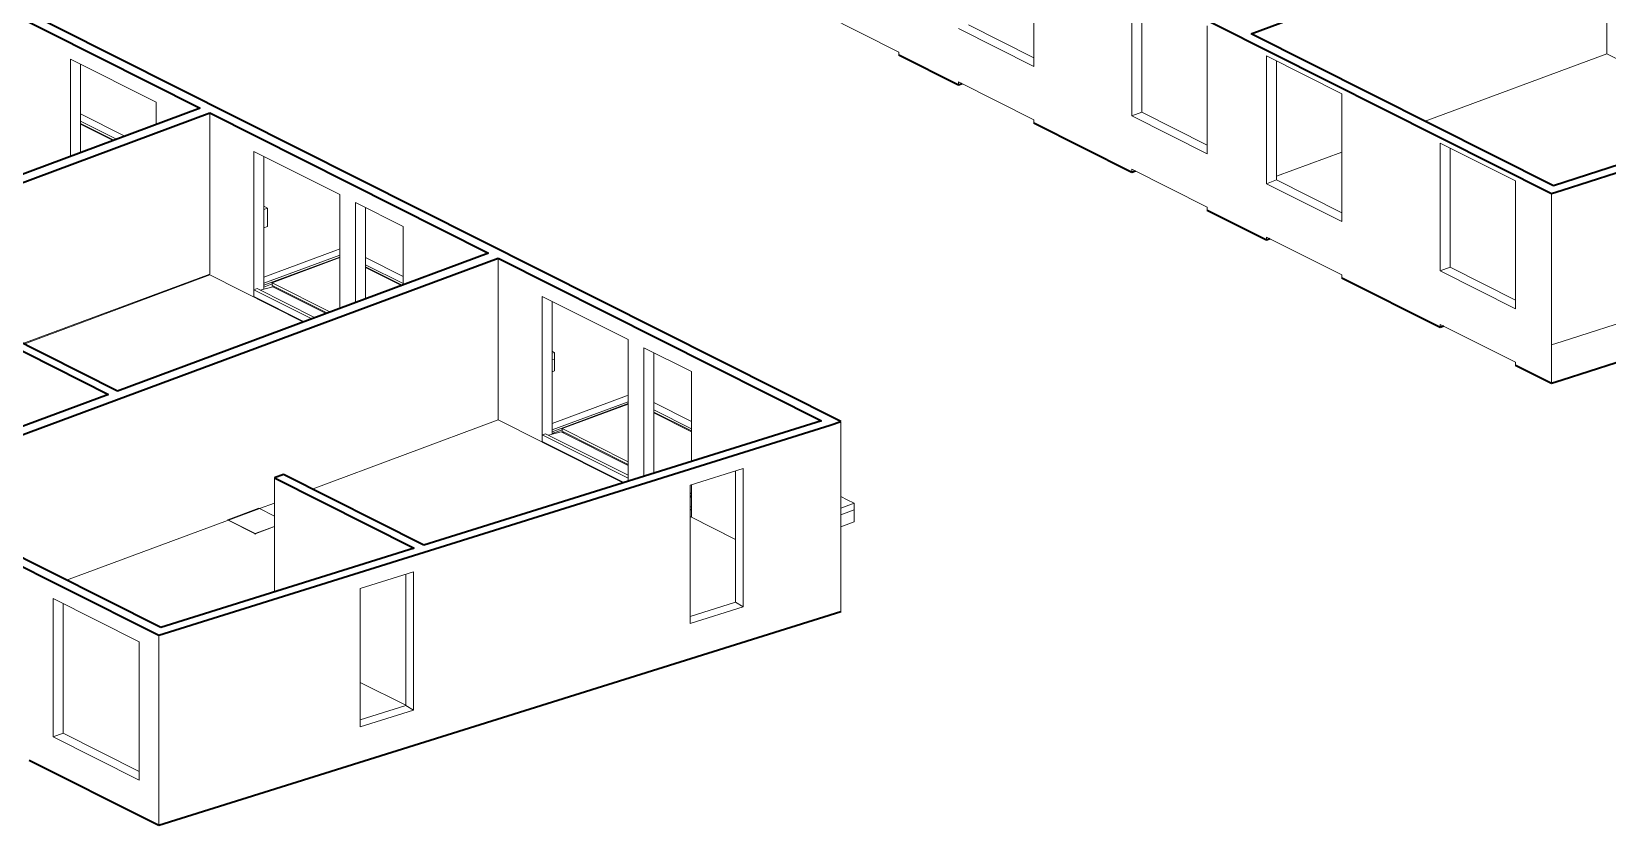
# Model space of a CAD drawing. Header units: metres. Extents: x 399 to 3028, y -427 to 863.
# Drawn here: x 841.26 to 862.82, y -1.82 to 9.04 of the extents above; entities that cross this region are included whole.
import ezdxf

# ---------------------------------------------------------------- set-up
doc = ezdxf.new("R2010")
doc.units = ezdxf.units.M
for name, color, linetype, lineweight in [('A-FLOR', 192, 'Continuous', 18), ('A-GENM', 13, 'Continuous', 18), ('A-WALL', 113, 'Continuous', 18)]:
    doc.layers.add(name, color=color, linetype=linetype, lineweight=lineweight)

# ---------------------------------------------------------------- blocks, each defined once
blk = doc.blocks.new('VAU_Réservation_Rectangulaire1 - VAU_Réservation_Rectangulaire-1301271-3D Plan R_1')
at = {"layer": 'A-GENM', "lineweight": 9}
for p, q in [((584.081, 2.361), (584.506, 2.519)), ((584.721, 2.411), (584.506, 2.519)), ((584.506, 2.519), (584.721, 2.411)), ((584.506, 2.519), (584.506, 2.51)), ((584.08, 2.361), (584.458, 2.17)), ((584.459, 2.171), (584.081, 2.361)), ((584.081, 2.361), (584.081, 2.352)), ((584.458, 2.17), (584.721, 2.268)), ((584.458, 2.17), (584.458, 2.161)), ((584.721, 2.268), (584.459, 2.171)), ((584.459, 2.162), (584.459, 2.171))]:
    blk.add_line(p, q, dxfattribs=at)

msp = doc.modelspace()

# ---------------------------------------------------------------- linework, layer by layer
at = {"layer": 'A-FLOR', "lineweight": 9}
for p, q in [((862.811, 8.7372), (860.3269, 7.8143)), ((864.4256, 7.9247), (862.811, 8.7372)), ((842.3803, 7.5486), (841.9326, 7.7739)), ((859.1884, 7.3913), (858.2952, 7.0594)), ((844.4944, 6.5339), (844.4944, 6.3716)), ((844.4944, 6.3716), (844.4431, 6.3526)), ((845.4797, 5.9466), (844.5569, 5.6037)), ((843.7031, 5.711), (841.158, 4.7654)), ((846.3243, 5.5642), (845.8345, 5.8107)), ((844.5569, 5.6037), (845.3527, 5.2032)), ((844.5569, 5.6037), (844.5569, 5.5677)), ((845.3115, 5.1879), (844.5569, 5.5677)), ((848.3867, 4.5488), (848.4173, 4.5601)), ((848.4173, 4.5601), (848.4173, 4.3978)), ((848.4173, 4.3978), (848.3867, 4.3865)), ((849.4233, 3.9421), (848.5233, 3.6077)), ((847.6468, 3.7264), (845.1016, 2.7808)), ((849.3557, 2.8664), (847.6468, 3.7264)), ((850.2934, 3.566), (849.7782, 3.8252)), ((848.5233, 3.6077), (849.4233, 3.1548)), ((848.5233, 3.6077), (848.5233, 3.5716)), ((849.4233, 3.1187), (848.5233, 3.5716)), ((844.5876, 2.5898), (844.3831, 2.5138)), ((850.2715, 2.728), (850.2934, 2.7169)), ((850.2934, 2.6809), (850.2715, 2.6919)), ((844.3724, 2.5099), (843.9574, 2.3557)), ((844.3827, 2.5137), (844.3724, 2.5099)), ((850.8946, 2.092), (850.2715, 2.4056)), ((852.3325, 2.4276), (852.5171, 2.4962)), ((852.5171, 2.4962), (852.5171, 2.3339)), ((843.9468, 2.3517), (841.7448, 1.5336)), ((843.9571, 2.3556), (843.9468, 2.3517)), ((852.5171, 2.3339), (852.3325, 2.2653))]:
    msp.add_line(p, q, dxfattribs=at)
at = {"layer": 'A-WALL', "lineweight": 35}
for p, q in [((838.8191, 18.518), (862.0563, 6.8246)), ((852.3325, 3.703), (835.8731, 11.9857)), ((857.9493, 9.0107), (862.811, 10.8171)), ((839.7587, 9.911), (843.5727, 7.9917)), ((862.0833, 6.9304), (857.9493, 9.0107)), ((827.1658, 8.7507), (842.8866, 0.8396)), ((853.9428, 8.3058), (853.1288, 8.7154)), ((867.2339, 8.5914), (862.0833, 6.9304)), ((862.2009, 6.8712), (867.4961, 8.5789)), ((853.993, 8.3244), (853.9428, 8.3058)), ((843.5727, 7.9917), (835.1386, 4.858)), ((835.269, 4.7924), (843.703, 7.9261)), ((843.703, 7.9261), (847.5164, 6.0071)), ((856.315, 7.112), (854.9725, 7.7876)), ((856.3652, 7.1307), (856.315, 7.112)), ((862.0563, 6.8246), (862.2009, 6.8712)), ((858.1587, 6.1842), (857.3448, 6.5939)), ((858.2089, 6.2029), (858.1587, 6.1842)), ((839.2125, 2.8079), (847.6467, 5.9415)), ((847.5164, 6.0071), (842.439, 4.1207)), ((847.6467, 5.9415), (852.0685, 3.7164)), ((860.531, 4.9905), (859.1884, 5.6661)), ((860.5811, 5.0091), (860.531, 4.9905)), ((840.8258, 4.8264), (842.3177, 4.0756)), ((842.439, 4.1207), (840.9472, 4.8715)), ((863.5195, 4.6948), (862.201, 4.2695)), ((862.0563, 4.2229), (861.5607, 4.4723)), ((862.201, 4.2695), (862.0563, 4.2229)), ((842.3177, 4.0756), (839.0822, 2.8735)), ((852.0685, 3.7164), (846.629, 2.0122)), ((852.1862, 3.6572), (852.3325, 3.703)), ((843.0043, 0.7804), (852.1862, 3.6572)), ((843.0329, 0.8855), (839.2125, 2.8079)), ((844.7089, 2.9784), (844.5876, 2.9333)), ((844.5876, 2.9333), (846.499, 1.9714)), ((846.629, 2.0122), (844.7089, 2.9784)), ((846.499, 1.9714), (843.0329, 0.8855)), ((852.3325, 1.1013), (843.0043, -1.8213)), ((842.8866, 0.8396), (843.0043, 0.7804)), ((842.8866, -1.762), (841.2336, -0.9302)), ((843.0043, -1.8213), (842.8866, -1.762))]:
    msp.add_line(p, q, dxfattribs=at)
at = {"layer": 'A-WALL', "lineweight": 9}
for p, q in [((862.811, 8.7372), (862.811, 10.8171)), ((854.9725, 10.3111), (854.9725, 8.5619)), ((856.315, 7.8863), (856.315, 9.6355)), ((856.4516, 9.5668), (856.4516, 7.937)), ((852.0991, 9.2775), (853.1288, 8.7593)), ((854.9725, 8.5619), (853.9428, 9.08)), ((854.0793, 9.1308), (854.9725, 8.6813)), ((857.3448, 9.1174), (857.3448, 7.3681)), ((841.796, 7.3316), (841.796, 8.6633)), ((841.796, 8.6633), (842.9691, 8.073)), ((853.1288, 8.7593), (853.1288, 8.7154)), ((858.1587, 8.7078), (859.1884, 8.1896)), ((858.1587, 6.9585), (858.1587, 8.7078)), ((858.2952, 8.6391), (858.2952, 7.0092)), ((862.8111, 8.7372), (860.3269, 7.8142)), ((860.3269, 7.8143), (862.811, 8.7372)), ((841.9326, 8.5946), (841.9326, 7.3823)), ((853.9428, 8.3058), (853.9428, 8.3497)), ((853.9428, 8.3497), (854.9725, 7.8315)), ((842.9691, 8.073), (842.9691, 7.7674)), ((859.1884, 8.1896), (859.1884, 6.4403)), ((841.9326, 7.9133), (842.5395, 7.6078)), ((842.4258, 7.5656), (841.9326, 7.8137)), ((842.4258, 7.5656), (841.9326, 7.8137)), ((841.9326, 7.7836), (842.3913, 7.5528)), ((843.703, 5.72), (843.703, 7.9261)), ((854.9725, 7.8315), (854.9725, 7.7876)), ((856.315, 7.8863), (856.4516, 7.937)), ((857.3448, 7.3681), (856.315, 7.8863)), ((856.4516, 7.937), (857.3448, 7.4875)), ((844.3066, 5.4163), (844.3066, 7.4)), ((844.3066, 7.4), (845.4797, 6.8096)), ((844.4431, 7.3313), (844.4431, 5.5159)), ((859.1884, 7.3913), (858.2952, 7.0594)), ((858.2952, 7.0594), (859.1884, 7.3913)), ((860.531, 7.514), (861.5607, 6.9958)), ((860.531, 5.7647), (860.531, 7.514)), ((860.6675, 7.4453), (860.6675, 5.8154)), ((856.315, 7.112), (856.315, 7.1559)), ((856.315, 7.1559), (857.3448, 6.6377)), ((858.1587, 6.9585), (858.2952, 7.0092)), ((859.1884, 6.4403), (858.1587, 6.9585)), ((858.2952, 7.0092), (859.1884, 6.5597)), ((861.5607, 6.9958), (861.5607, 5.2465)), ((845.4797, 6.8096), (845.4797, 5.2504)), ((845.698, 5.3315), (845.698, 6.6998)), ((845.698, 6.6998), (846.3497, 6.3718)), ((862.0563, 4.7537), (862.0563, 6.8246)), ((844.4431, 6.6499), (844.4944, 6.6241)), ((844.4431, 6.605), (844.4944, 6.6241)), ((844.4944, 6.6241), (844.4944, 6.5339)), ((845.8345, 6.6311), (845.8345, 5.3822)), ((857.3448, 6.6377), (857.3448, 6.5939)), ((846.3497, 6.3718), (846.3497, 5.5737)), ((867.3515, 6.4614), (862.201, 4.8003)), ((862.201, 4.8004), (867.3514, 6.4614)), ((844.4431, 5.6812), (845.4371, 6.0505)), ((845.4797, 6.0663), (845.4371, 6.0505)), ((858.1587, 6.1842), (858.1587, 6.2281)), ((858.1587, 6.2281), (859.1884, 5.71)), ((845.4797, 5.9808), (844.4431, 5.5957)), ((845.4797, 5.9808), (844.4431, 5.5957)), ((844.4431, 5.5693), (845.4797, 5.9544)), ((845.8345, 5.95), (846.3497, 5.6908)), ((846.3497, 5.5913), (845.8345, 5.8505)), ((846.3497, 5.5913), (845.8345, 5.8505)), ((845.8345, 5.8204), (846.3354, 5.5683)), ((847.6467, 3.7264), (847.6467, 5.9415)), ((843.7031, 5.72), (841.1477, 4.7706)), ((841.1477, 4.7706), (843.703, 5.72)), ((843.703, 5.711), (844.9841, 5.0663)), ((859.1884, 5.71), (859.1884, 5.6661)), ((860.531, 5.7647), (860.6675, 5.8154)), ((861.5607, 5.2465), (860.531, 5.7647)), ((860.6675, 5.8154), (861.5607, 5.366)), ((844.9944, 5.0701), (844.3066, 5.4163)), ((844.3067, 5.5065), (844.3522, 5.5234)), ((844.3067, 5.4162), (844.3067, 5.5065)), ((844.3067, 5.5065), (845.0976, 5.1084)), ((844.3522, 5.5234), (845.1431, 5.1254)), ((844.3932, 5.5027), (844.5646, 5.5482)), ((844.4431, 5.544), (844.5569, 5.5863)), ((844.5414, 5.542), (844.5796, 5.5562)), ((845.2936, 5.1813), (844.5646, 5.5482)), ((848.2502, 3.4317), (848.2502, 5.4154)), ((848.2502, 5.4154), (849.4233, 4.8251)), ((848.3867, 5.3467), (848.3867, 3.5314)), ((860.531, 4.9905), (860.531, 5.0344)), ((860.531, 5.0344), (861.5607, 4.5162)), ((849.4233, 4.8251), (849.4233, 2.8876)), ((862.0563, 4.7537), (862.201, 4.8003)), ((862.2009, 4.8003), (862.0563, 4.7537)), ((862.0563, 4.2229), (862.0563, 4.7537)), ((848.4173, 4.6503), (848.3867, 4.6657)), ((848.4173, 4.6503), (848.3867, 4.6389)), ((848.3867, 4.5488), (848.4173, 4.5601)), ((848.4173, 4.5601), (848.4173, 4.6503)), ((849.6416, 2.956), (849.6416, 4.7152)), ((849.6416, 4.7152), (850.2934, 4.3873)), ((849.7782, 4.6465), (849.7782, 2.9988)), ((850.2934, 4.3873), (850.2934, 3.1602)), ((861.5607, 4.5162), (861.5607, 4.4723)), ((848.3867, 3.6767), (849.4025, 4.0541)), ((849.4233, 3.9763), (848.3867, 3.5912)), ((849.4233, 3.9763), (848.3867, 3.5912)), ((848.3867, 3.5648), (849.4233, 3.9499)), ((849.4233, 4.0618), (849.4025, 4.0541)), ((849.7782, 3.9645), (850.2934, 3.7053)), ((847.6468, 3.7264), (845.1016, 2.7808)), ((845.1016, 2.7808), (847.6467, 3.7264)), ((847.6467, 3.7264), (849.3557, 2.8664)), ((849.3557, 2.8664), (847.6468, 3.7264)), ((850.2934, 3.6058), (849.7782, 3.865)), ((850.2934, 3.6058), (849.7782, 3.865)), ((849.7782, 3.8349), (850.2934, 3.5756)), ((852.3325, 3.703), (852.3325, 1.4878)), ((848.2502, 3.5219), (848.2958, 3.5388)), ((848.2502, 3.4317), (848.2502, 3.5219)), ((848.2502, 3.5219), (849.4233, 2.9316)), ((848.2958, 3.5388), (849.4233, 2.9714)), ((848.3368, 3.5182), (848.5081, 3.5636)), ((848.3867, 3.5395), (848.5233, 3.5903)), ((849.4233, 3.1031), (848.5081, 3.5636)), ((848.5288, 3.5538), (848.546, 3.5602)), ((849.3667, 2.8699), (848.2502, 3.4317)), ((848.2502, 3.4227), (849.3557, 2.8664)), ((850.2715, 2.8348), (851.0003, 3.0632)), ((850.8946, 1.2327), (850.8946, 3.0301)), ((851.0003, 3.0632), (851.0003, 1.1696)), ((844.5876, 2.9333), (844.5876, 1.3725)), ((849.4233, 2.9316), (849.4233, 2.8876)), ((850.2715, 0.9413), (850.2715, 2.8348)), ((850.2934, 2.8417), (850.2934, 2.4937)), ((844.5876, 2.5898), (844.3831, 2.5138)), ((844.3831, 2.5138), (844.5876, 2.5898)), ((850.2934, 2.6652), (850.2715, 2.6762)), ((852.3325, 2.6792), (852.4194, 2.6355)), ((852.5171, 2.5863), (852.4194, 2.6355)), ((844.3724, 2.5099), (843.9574, 2.3557)), ((843.9574, 2.3557), (844.3724, 2.5099)), ((844.3827, 2.5137), (844.3724, 2.5099)), ((844.3724, 2.5099), (844.3827, 2.5137)), ((850.2715, 2.5446), (850.2934, 2.5336)), ((850.2715, 2.5048), (850.2934, 2.4937)), ((850.8946, 2.092), (850.2715, 2.4056)), ((850.2715, 2.4056), (850.2934, 2.3946)), ((850.2934, 2.4937), (850.2934, 2.3946)), ((850.2934, 2.4937), (850.2934, 2.3946)), ((850.2934, 2.3946), (850.8946, 2.092)), ((852.5171, 2.5863), (852.3325, 2.5178)), ((852.3325, 2.4276), (852.5171, 2.4962)), ((852.5171, 2.4962), (852.5171, 2.5863)), ((843.9468, 2.3517), (841.7448, 1.5336)), ((841.7448, 1.5336), (843.9468, 2.3517)), ((843.9571, 2.3556), (843.9468, 2.3517)), ((843.9468, 2.3517), (843.9571, 2.3556)), ((845.7615, 1.4218), (846.4903, 1.6501)), ((846.3847, -0.1804), (846.3847, 1.6171)), ((846.4903, 1.6501), (846.4903, -0.2434)), ((845.7615, -0.4717), (845.7615, 1.4218)), ((852.3325, 1.1013), (852.3325, 1.4878)), ((841.5623, -0.6099), (841.5623, 1.2836)), ((841.5623, 1.2836), (842.7354, 0.6933)), ((841.6988, 1.2149), (841.6988, -0.5592)), ((850.2715, 1.0374), (850.8946, 1.2327)), ((851.0003, 1.1696), (850.2715, 0.9413)), ((851.0003, 1.1696), (850.8946, 1.2327)), ((842.7354, 0.6933), (842.7354, -1.2002)), ((843.0043, 0.7804), (843.0043, -1.4257)), ((846.3847, -0.1772), (845.7615, 0.1365)), ((845.7615, 0.1365), (846.3847, -0.1772)), ((845.7615, -0.3756), (846.3847, -0.1804)), ((846.4903, -0.2434), (846.3847, -0.1804)), ((846.4903, -0.2434), (845.7615, -0.4717)), ((841.6988, -0.5592), (841.5623, -0.6099)), ((842.7354, -1.2002), (841.5623, -0.6099)), ((841.6988, -0.5592), (842.7354, -1.0808)), ((843.0043, -1.4257), (843.0043, -1.8213))]:
    msp.add_line(p, q, dxfattribs=at)

# ---------------------------------------------------------------- block references
at = {"layer": 'A-GENM', "lineweight": 9}
msp.add_blockref('VAU_Réservation_Rectangulaire1 - VAU_Réservation_Rectangulaire-1301271-3D Plan R_1', (259.8663, 0), dxfattribs=at)

doc.saveas('drawing.dxf')
